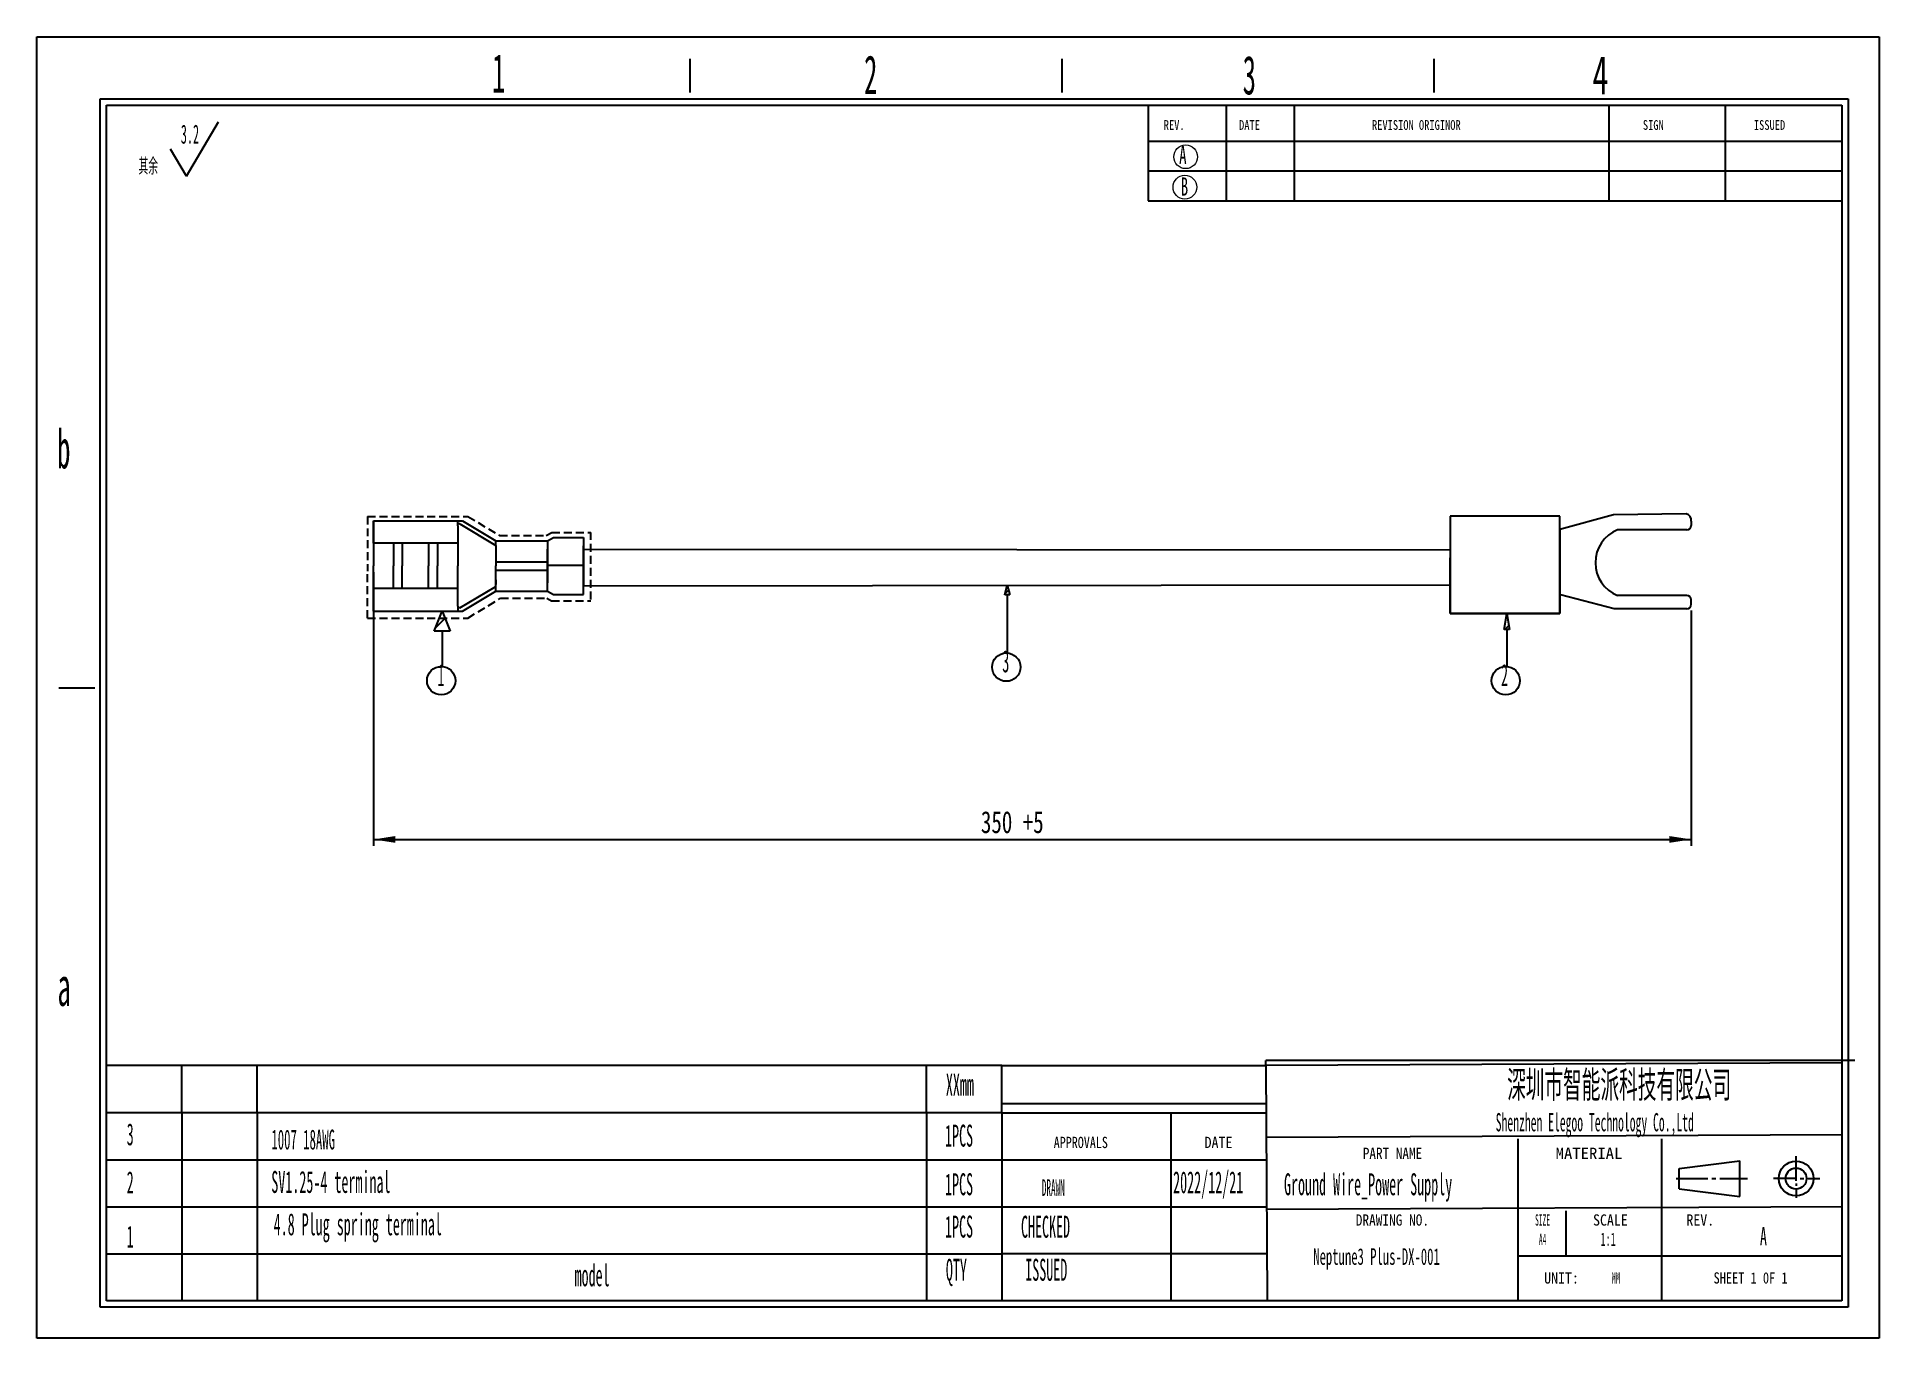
# Model space of a CAD drawing. Header units: millimetres. Extents: x 2 to 295, y 1 to 209.
import ezdxf

# ---------------------------------------------------------------- set-up
doc = ezdxf.new("R2010")
doc.units = ezdxf.units.MM
doc.linetypes.add('HIDDEN', pattern=[1.905, 1.27, -0.635])
doc.layers.add('SLD-0', color=179, linetype='Continuous')
doc.styles.add('SLDTEXTSTYLE0', font='TXT', dxfattribs={"width": 0.469})
doc.styles.add('SLDTEXTSTYLE1', font='TXT', dxfattribs={"width": 0.7})
doc.styles.add('SLDTEXTSTYLE10', font='TXT', dxfattribs={"width": 0.7865})
doc.styles.add('SLDTEXTSTYLE11', font='TXT', dxfattribs={"width": 0.862222})
doc.styles.add('SLDTEXTSTYLE12', font='TXT', dxfattribs={"width": 1.089})
doc.styles.add('SLDTEXTSTYLE13', font='TXT', dxfattribs={"width": 0.56, "bigfont": 'bigfont'})
doc.styles.add('SLDTEXTSTYLE14', font='TXT', dxfattribs={"width": 0.805625})
doc.styles.add('SLDTEXTSTYLE2', font='TXT', dxfattribs={"width": 0.469, "bigfont": 'bigfont'})
doc.styles.add('SLDTEXTSTYLE3', font='TXT', dxfattribs={"width": 0.56})
doc.styles.add('SLDTEXTSTYLE4', font='TXT', dxfattribs={"width": 0.40535})
doc.styles.add('SLDTEXTSTYLE5', font='TXT', dxfattribs={"width": 0.6})
doc.styles.add('SLDTEXTSTYLE6', font='TXT', dxfattribs={"width": 0.5025})
doc.styles.add('SLDTEXTSTYLE7', font='TXT', dxfattribs={"width": 0.9075})
doc.styles.add('SLDTEXTSTYLE8', font='TXT', dxfattribs={"width": 0.484})
doc.styles.add('SLDTEXTSTYLE9', font='TXT', dxfattribs={"width": 0.870455})
doc.dimstyles.new('SLDDIMSTYLE0', dxfattribs={"dimtxt": 3.5, "dimasz": 3.5, "dimexe": 0, "dimexo": 0.0625, "dimgap": 0.875, "dimtad": 2, "dimrnd": 1e-09, "dimzin": 12, "dimdsep": 46, "dimtxsty": 'SLDTEXTSTYLE0', "dimsah": 1, "dimcen": 0.09, "dimadec": 0, "dimazin": 3, "dimtfac": 1, "dimtofl": 0, "dimtmove": 0, "dimatfit": 3, "dimfxl": 0, "dimfrac": 2, "dimtolj": 1, "dimtzin": 12, "dimarcsym": 0})

# ---------------------------------------------------------------- blocks, each defined once
blk = doc.blocks.new('_D')
at = {"layer": 'SLD-0'}
for p, q in [((55.21, 123.36), (55.21, 79.77)), ((265.18, 117.24), (265.18, 79.77)), ((55.21, 80.77), (265.18, 80.77))]:
    blk.add_line(p, q, dxfattribs=at)
for points in [[(55.21, 80.77), (58.71, 80.23), (58.71, 81.31)], [(265.18, 80.77), (261.68, 81.31), (261.68, 80.23)]]:
    blk.add_solid(points, dxfattribs=at)
at = {"layer": 'SLD-0', "insert": (152, 85.28), "char_height": 3.5, "attachment_point": 1, "style": 'SLDTEXTSTYLE1'}
blk.add_mtext('350 +5', dxfattribs=at)
blk = doc.blocks.new('SW_NOTE_0')
at = {"layer": 'SLD-0', "color": 0}
for q in [(12.74, 9.16), (5.08, 4.83)]:
    blk.add_line((7.63, 0.49), q, dxfattribs=at)
at = {"layer": 'SLD-0', "color": 0, "attachment_point": 1}
for s, insert, char_height, style in [('3.2', (6.74, 8.73), 3.032, 'SLDTEXTSTYLE0'), ('\\M+191B4\\M+1975D', (0, 3.41), 2.6458, 'SLDTEXTSTYLE2')]:
    blk.add_mtext(s, dxfattribs=dict(at, insert=insert, char_height=char_height, style=style))

msp = doc.modelspace()

# ---------------------------------------------------------------- hatches: boundary and pattern name
at = {"linetype": 'Continuous'}
h = msp.add_hatch(dxfattribs=at)
h.set_pattern_fill('ANSI31', color=179, style=0)
h.paths.add_polyline_path([(156.621, 119.737), (155.787, 119.737), (156.204, 121.286)], flags=0)
h = msp.add_hatch(dxfattribs=at)
h.set_pattern_fill('ANSI31', color=179, style=0)
h.paths.add_polyline_path([(67.452, 113.964), (64.899, 113.964), (66.176, 117.15)], flags=0)
h = msp.add_hatch(dxfattribs=at)
h.set_pattern_fill('ANSI31', color=179, style=0)
h.paths.add_polyline_path([(236.191, 114.227), (235.358, 114.227), (235.775, 116.727)], flags=0)

# ---------------------------------------------------------------- linework, layer by layer
at = {"layer": 'SLD-0'}
for p, q in [((1.591, 208.674), (295.107, 208.674)), ((1.591, 1.294), (1.591, 208.674)), ((295.107, 208.674), (295.107, 1.294)), ((12.675, 7.219), (12.675, 197.811)), ((12.675, 197.811), (289.181, 197.811)), ((252.017, 197.811), (252.017, 182.514)), ((270.599, 197.811), (270.599, 182.514)), ((289.181, 197.811), (289.181, 7.219)), ((244.218, 132.27), (226.767, 132.27)), ((226.767, 132.27), (226.767, 125.674)), ((244.218, 132.27), (226.767, 132.27)), ((226.767, 132.27), (226.767, 125.674)), ((244.243, 130.185), (244.218, 132.27)), ((244.243, 130.185), (244.218, 132.27)), ((252.758, 132.498), (244.243, 130.185)), ((264.363, 132.636), (252.758, 132.498)), ((55.215, 131.568), (55.215, 124.359)), ((55.215, 131.568), (69.41, 131.568)), ((55.215, 127.964), (55.215, 131.568)), ((68.654, 130.755), (68.654, 131.568)), ((69.002, 131.058), (68.654, 131.058)), ((68.654, 130.755), (68.654, 124.359)), ((69.002, 131.058), (74.723, 127.617)), ((69.41, 131.568), (74.723, 128.363)), ((244.243, 116.795), (244.243, 130.185)), ((244.243, 130.185), (244.243, 116.795)), ((264.48, 130.1), (253.417, 130.1)), ((265.179, 131.494), (265.179, 130.798)), ((68.654, 127.964), (55.215, 127.964)), ((58.431, 128.027), (58.431, 124.359)), ((59.768, 128.027), (59.768, 124.359)), ((63.992, 128.027), (63.992, 124.359)), ((65.435, 128.027), (65.435, 124.359)), ((74.723, 127.617), (74.723, 128.363)), ((74.723, 128.363), (82.943, 128.363)), ((74.723, 127.617), (74.723, 124.359)), ((82.943, 128.363), (83.93, 128.897)), ((82.943, 128.363), (82.943, 121.673)), ((82.943, 120.355), (82.943, 127.045)), ((83.93, 128.897), (88.698, 128.897)), ((88.698, 128.897), (88.698, 121.139)), ((88.698, 119.821), (88.698, 127.579)), ((88.698, 127.045), (226.767, 126.947)), ((55.215, 117.15), (55.215, 124.359)), ((58.431, 120.691), (58.431, 124.359)), ((59.768, 120.691), (59.768, 124.359)), ((63.992, 120.691), (63.992, 124.359)), ((65.435, 120.691), (65.435, 124.359)), ((68.654, 117.963), (68.654, 124.359)), ((74.723, 125.018), (82.943, 125.018)), ((74.723, 120.355), (74.723, 124.359)), ((74.723, 123.7), (82.943, 123.7)), ((82.943, 124.464), (88.698, 124.464)), ((226.767, 125.674), (226.767, 116.795)), ((226.767, 116.795), (226.767, 125.674)), ((68.654, 120.754), (55.215, 120.754)), ((55.215, 120.754), (55.215, 117.15)), ((69.002, 117.66), (74.723, 121.101)), ((69.41, 117.15), (74.723, 120.355)), ((74.723, 122.119), (74.723, 121.373)), ((74.723, 120.355), (82.943, 120.355)), ((82.943, 120.355), (83.93, 119.821)), ((226.767, 121.284), (88.698, 121.139)), ((155.787, 119.737), (156.204, 121.286)), ((156.204, 121.286), (156.621, 119.737)), ((68.654, 117.963), (68.654, 117.15)), ((69.002, 117.66), (68.654, 117.66)), ((83.93, 119.821), (88.698, 119.821)), ((156.621, 119.737), (155.787, 119.737)), ((156.204, 119.737), (156.204, 110.486)), ((252.875, 117.542), (244.333, 119.755)), ((264.48, 117.542), (252.875, 117.542)), ((264.48, 119.634), (253.417, 119.634)), ((265.179, 118.24), (265.179, 118.936)), ((55.215, 117.15), (68.654, 117.15)), ((55.215, 117.15), (69.41, 117.15)), ((64.899, 113.964), (66.176, 117.15)), ((66.176, 117.15), (67.452, 113.964)), ((226.767, 116.795), (244.243, 116.795)), ((244.243, 116.795), (226.767, 116.795)), ((235.358, 114.227), (235.775, 116.727)), ((235.775, 116.727), (236.191, 114.227)), ((67.452, 113.964), (64.899, 113.964)), ((66.176, 113.964), (66.176, 108.326)), ((236.191, 114.227), (235.358, 114.227)), ((235.775, 114.227), (235.775, 108.326)), ((143.316, 44.719), (12.675, 44.719)), ((24.675, 37.219), (24.675, 44.719)), ((36.675, 37.219), (36.675, 44.719)), ((143.316, 37.219), (143.316, 44.719)), ((155.33, 44.719), (143.316, 44.719)), ((155.33, 44.719), (197.398, 44.719)), ((155.33, 37.219), (155.33, 44.719)), ((197.398, 44.719), (197.398, 45.542)), ((155.33, 37.219), (12.675, 37.219)), ((24.675, 37.219), (24.675, 7.219)), ((36.675, 37.219), (36.675, 7.219)), ((143.316, 37.219), (143.316, 7.219)), ((155.33, 37.219), (155.33, 7.219)), ((155.33, 37.219), (197.436, 37.219)), ((12.675, 29.719), (155.316, 29.719)), ((155.316, 29.719), (197.474, 29.719)), ((12.675, 22.219), (155.316, 22.219)), ((155.316, 22.219), (197.512, 22.219)), ((12.675, 14.719), (155.316, 14.719)), ((289.181, 7.219), (12.675, 7.219)), ((295.107, 1.294), (1.591, 1.294))]:
    msp.add_line(p, q, dxfattribs=at)
at = {"layer": 'SLD-0', "color": 6, "linetype": 'Continuous'}
for p, q in [((105.701, 199.786), (105.701, 205.169)), ((164.952, 199.786), (164.952, 205.169)), ((224.204, 199.786), (224.204, 205.169)), ((11.687, 6.231), (11.687, 198.799)), ((11.687, 198.799), (290.169, 198.799)), ((290.169, 198.799), (290.169, 6.231)), ((10.805, 104.853), (5.068, 104.853)), ((290.169, 6.231), (11.687, 6.231))]:
    msp.add_line(p, q, dxfattribs=at)
at = {"layer": 'SLD-0', "color": 179, "linetype": 'Continuous'}
for p, q in [((178.659, 197.811), (178.659, 182.514)), ((191.05, 197.811), (191.05, 182.514)), ((201.886, 197.811), (201.886, 182.514)), ((178.659, 192.074), (289.181, 192.074)), ((178.659, 187.294), (289.181, 187.294)), ((178.659, 182.514), (289.181, 182.514)), ((291.253, 45.542), (197.398, 45.542)), ((289.181, 45.183), (197.398, 44.719)), ((197.398, 44.719), (197.587, 7.432)), ((197.398, 38.622), (155.316, 38.622)), ((182.281, 37.219), (182.281, 7.219)), ((289.239, 33.71), (197.456, 33.246)), ((237.553, 33.033), (237.553, 7.219)), ((260.499, 7.219), (260.499, 33.033)), ((263.255, 28.354), (272.888, 29.538)), ((272.888, 23.846), (272.888, 29.538)), ((281.869, 26.35), (281.869, 30.316)), ((262.786, 26.733), (267.83, 26.733)), ((263.255, 25.106), (263.255, 28.354)), ((268.461, 26.733), (269.091, 26.733)), ((269.722, 26.733), (274.136, 26.733)), ((281.869, 26.733), (278.268, 26.733)), ((282.5, 26.733), (283.13, 26.733)), ((283.761, 26.733), (285.653, 26.733)), ((263.255, 25.106), (272.888, 23.846)), ((281.869, 25.966), (281.869, 25.583)), ((281.869, 25.2), (281.869, 23.667)), ((289.297, 22.238), (197.514, 21.773)), ((245.202, 21.56), (245.202, 14.39)), ((197.398, 14.719), (155.316, 14.719)), ((237.553, 14.39), (289.181, 14.39))]:
    msp.add_line(p, q, dxfattribs=at)
at = {"layer": 'SLD-0', "linetype": 'HIDDEN'}
for p, q in [((54.277, 132.25), (54.277, 123.526)), ((54.277, 132.25), (70.262, 132.25)), ((70.262, 132.25), (75.311, 129.203)), ((75.311, 129.203), (82.724, 129.203)), ((82.724, 129.203), (83.641, 129.7)), ((83.641, 129.7), (89.831, 129.7)), ((89.831, 118.988), (89.831, 129.7)), ((54.277, 116.045), (54.277, 123.526)), ((70.254, 116.045), (75.48, 119.198)), ((75.48, 119.198), (82.844, 119.198)), ((82.844, 119.198), (83.586, 118.797)), ((83.586, 118.797), (89.831, 118.797)), ((54.277, 116.045), (70.254, 116.045))]:
    msp.add_line(p, q, dxfattribs=at)
at = {"layer": 'SLD-0', "color": 2}
msp.add_line((89.738, 121.286), (89.831, 121.286), dxfattribs=at)
at = {"layer": 'SLD-0', "lineweight": 0}
for centre in [(184.622, 189.564), (184.499, 184.715)]:
    msp.add_circle(centre, 1.894, dxfattribs=at)
at = {"layer": 'SLD-0'}
for centre in [(156.044, 108.231), (66.015, 106.071), (235.614, 106.071)]:
    msp.add_circle(centre, 2.26, dxfattribs=at)
at = {"layer": 'SLD-0', "color": 179, "linetype": 'Continuous'}
for radius in [2.771, 1.669]:
    msp.add_circle((281.869, 26.733), radius, dxfattribs=at)
at = {"layer": 'SLD-0'}
for centre, radius, start, end in [((264.2, 131.657), 0.992, 350.54768, 80.54768), ((255.553, 124.867), 5.652, 112.20674, 247.79326), ((264.48, 130.798), 0.698, 270, 360), ((264.48, 118.936), 0.698, 0, 90), ((264.48, 118.24), 0.698, 270, 0)]:
    msp.add_arc(centre, radius, start, end, dxfattribs=at)

# ---------------------------------------------------------------- block references
msp.add_blockref('SW_NOTE_0', (17.795, 185.957), dxfattribs=at)

# ---------------------------------------------------------------- texts
for s, insert, char_height, attachment_point, style in [('1', (74.111, 205.971), 6.172, 1, 'SLDTEXTSTYLE6'), ('2', (133.388, 205.728), 6.172, 1, 'SLDTEXTSTYLE6'), ('3', (193.707, 205.666), 6.172, 1, 'SLDTEXTSTYLE6'), ('4', (249.441, 205.659), 6.172, 1, 'SLDTEXTSTYLE5'), ('A', (183.578, 191.286), 2.903, 1, 'SLDTEXTSTYLE5'), ('B', (183.832, 186.271), 2.903, 1, 'SLDTEXTSTYLE5'), ('b', (4.835, 146.092), 6.172, 1, 'SLDTEXTSTYLE6'), ('1', (65.414, 108.706), 3.5, 1, 'SLDTEXTSTYLE0'), ('3', (155.4, 110.899), 3.5, 1, 'SLDTEXTSTYLE0'), ('2', (234.859, 108.706), 3.5, 1, 'SLDTEXTSTYLE0'), ('a', (4.88, 60.423), 6.172, 1, 'SLDTEXTSTYLE6'), ('\\M+1905B圳\\M+18E73\\M+19271\\M+1945C\\M+19468\\M+189C8\\M+18B5A\\M+1974C\\M+18CC0\\M+18CF6\\M+18E69', (253.676, 43.943), 4.82808, 2, 'SLDTEXTSTYLE13'), ('XXmm', (146.417, 43.45), 3.5, 1, 'SLDTEXTSTYLE0'), ('3', (15.908, 35.533), 3.5, 1, 'SLDTEXTSTYLE0'), ('1PCS', (146.287, 35.319), 3.5, 1, 'SLDTEXTSTYLE0'), ('1007 18AWG', (38.96, 34.539), 3.175, 1, 'SLDTEXTSTYLE0'), ('2', (15.908, 27.888), 3.5, 1, 'SLDTEXTSTYLE0'), ('SV1.25-4 terminal', (38.945, 27.941), 3.5, 1, 'SLDTEXTSTYLE0'), ('1PCS', (146.287, 27.569), 3.5, 1, 'SLDTEXTSTYLE0'), ('2022/12/21', (182.622, 27.888), 3.5, 1, 'SLDTEXTSTYLE0'), ('Ground Wire_Power Supply', (200.289, 27.569), 3.5, 1, 'SLDTEXTSTYLE0'), ('4.8 Plug spring terminal', (39.322, 21.193), 3.5, 1, 'SLDTEXTSTYLE0'), ('1PCS', (146.287, 20.821), 3.5, 1, 'SLDTEXTSTYLE0'), ('CHECKED', (158.383, 20.798), 3.5, 1, 'SLDTEXTSTYLE0'), ('1', (15.908, 19.24), 3.5, 1, 'SLDTEXTSTYLE0'), ('A', (276.114, 18.995), 2.91, 1, 'SLDTEXTSTYLE3'), ('Neptune3 Plus-DX-001', (215.029, 15.625), 2.64583, 2, 'SLDTEXTSTYLE3'), ('model', (87.258, 13.064), 3.5, 1, 'SLDTEXTSTYLE0'), ('QTY', (146.417, 13.941), 3.5, 1, 'SLDTEXTSTYLE0'), ('ISSUED', (159.064, 13.941), 3.5, 1, 'SLDTEXTSTYLE0')]:
    msp.add_mtext(s, dxfattribs=dict(at, insert=insert, char_height=char_height, attachment_point=attachment_point, style=style))
at = {"layer": 'SLD-0', "color": 179}
for s, insert, char_height, attachment_point, style in [('REV.', (181.129, 195.4), 1.5536, 1, 'SLDTEXTSTYLE10'), ('DATE', (193.126, 195.4), 1.5536, 1, 'SLDTEXTSTYLE10'), ('REVISION ORIGINOR', (214.308, 195.4), 1.55363, 1, 'SLDTEXTSTYLE10'), ('SIGN', (257.466, 195.4), 1.5536, 1, 'SLDTEXTSTYLE10'), ('ISSUED', (275.148, 195.4), 1.5536, 1, 'SLDTEXTSTYLE10'), ('Shenzhen Elegoo Technology Co.,Ltd', (249.798, 37.165), 2.91042, 2, 'SLDTEXTSTYLE0'), ('APPROVALS', (167.913, 33.383), 1.7927, 2, 'SLDTEXTSTYLE10'), ('DATE', (189.85, 33.383), 1.7927, 2, 'SLDTEXTSTYLE7'), ('PART NAME', (217.571, 31.645), 1.7927, 2, 'SLDTEXTSTYLE11'), ('MATERIAL', (248.88, 31.645), 1.7927, 2, 'SLDTEXTSTYLE12'), ('DRAWN', (163.531, 26.61), 2.6458, 2, 'SLDTEXTSTYLE4'), ('DRAWING NO.', (217.555, 21.022), 1.79265, 2, 'SLDTEXTSTYLE9'), ('SIZE', (241.479, 21.022), 1.7927, 2, 'SLDTEXTSTYLE4'), ('SCALE', (252.289, 21.022), 1.7927, 2, 'SLDTEXTSTYLE7'), ('REV.', (266.61, 21.022), 1.7927, 2, 'SLDTEXTSTYLE7'), ('A4', (241.49, 17.953), 1.7927, 2, 'SLDTEXTSTYLE4'), ('1:1', (251.93, 18.121), 2.1167, 2, 'SLDTEXTSTYLE3'), ('UNIT:', (244.499, 11.791), 1.7927, 2, 'SLDTEXTSTYLE7'), ('MM', (253.161, 11.791), 1.7927, 2, 'SLDTEXTSTYLE8'), ('SHEET 1 0F 1', (274.62, 11.791), 1.79265, 2, 'SLDTEXTSTYLE14')]:
    msp.add_mtext(s, dxfattribs=dict(at, insert=insert, char_height=char_height, attachment_point=attachment_point, style=style))

# ---------------------------------------------------------------- dimensions: what is measured, and where the dimension line sits
at = {"layer": 'SLD-0'}
dim = msp.add_linear_dim(base=(265.179, 80.768), p1=(55.215, 124.359), p2=(265.179, 118.24), angle=0, text='350 +5', dimstyle='SLDDIMSTYLE0', dxfattribs=at)
dim.commit()
dim.dimension.update_dxf_attribs({"geometry": '_D', "text_midpoint": (156.08, 80.768), "dimtype": 160})

doc.saveas('drawing.dxf')
